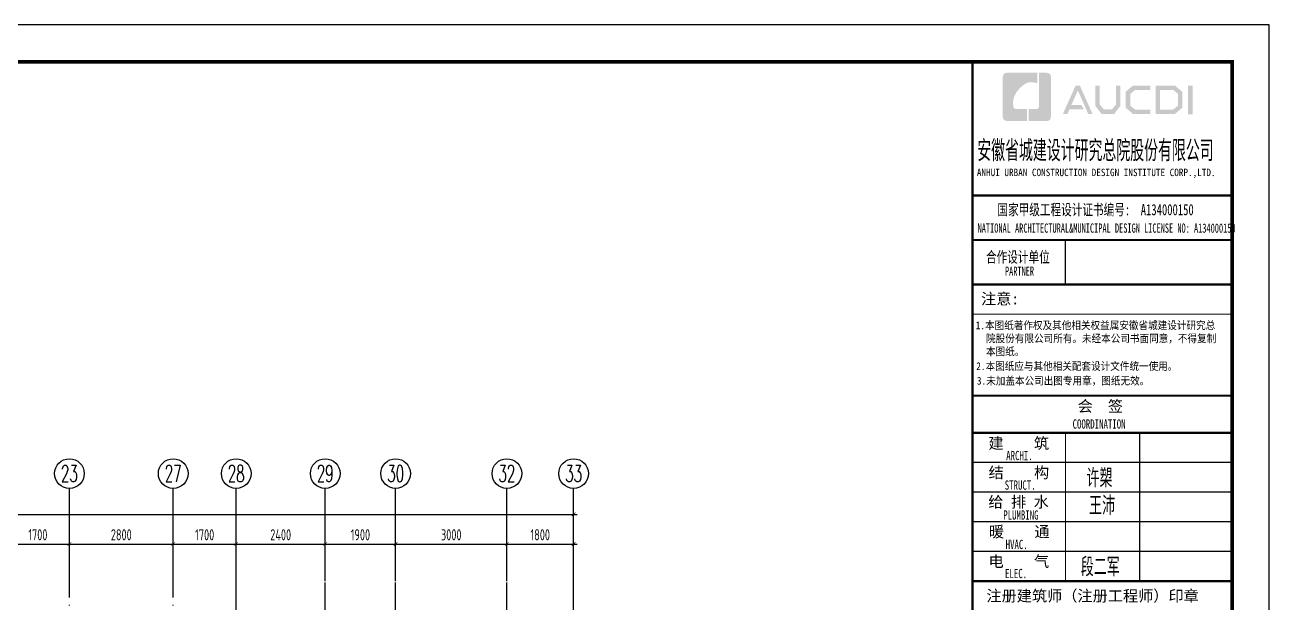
# Model space of a CAD drawing. Extents: x 826826 to 1642106, y -156213 to 399140.
# Drawn here: x 1435550 to 1469108, y 270708 to 286301 of the extents above; entities that cross this region are included whole.
import ezdxf
from ezdxf.enums import TextEntityAlignment as Align

# ---------------------------------------------------------------- set-up
doc = ezdxf.new("R2010")
doc.units = 0
doc.header["$LTSCALE"] = 1000
doc.linetypes.add('DOTE', pattern=[2.42, 2, -0.2, 0.02, -0.2])
doc.layers.get('0').update_dxf_attribs({"linetype": 'CONTINUOUS'})
doc.layers.get('DEFPOINTS').update_dxf_attribs({"linetype": 'CONTINUOUS'})
for name, color, linetype in [('-TK', 7, 'CONTINUOUS'), ('A-AXIS', 1, 'CONTINUOUS'), ('A-DOTE', 10, 'DOTE'), ('AXIS_TEXT', 4, 'CONTINUOUS'), ('PUB_TITLE', 4, 'CONTINUOUS'), ('S-Y一般标注', 3, 'CONTINUOUS'), ('图签文字', 4, 'CONTINUOUS')]:
    doc.layers.add(name, color=color, linetype=linetype)
doc.layers.add('图框', color=9, linetype='CONTINUOUS', lineweight=18)
doc.styles.add('_TCH_AXIS', font='COMPLEX', dxfattribs={"bigfont": 'GBCBIG'})
doc.styles.add('COMPLEX', font='COMPLEX')
doc.styles.add('HT', font='simhei.ttf')
doc.styles.add('TSSD_DIMENSION', font='Tssdeng.shx', dxfattribs={"width": 0.7, "bigfont": 'tssdchn.shx'})
doc.styles.add('建筑图签-1', font='simhei.ttf', dxfattribs={"width": 0.7})
doc.styles.add('建筑图签-2', font='TXT.shx', dxfattribs={"width": 0.5, "bigfont": 'HZTXT.shx'})
doc.dimstyles.new('TSSD_100_100$0', dxfattribs={"dimtxt": 300, "dimasz": 80, "dimexe": 100, "dimexo": 250, "dimgap": 100, "dimtad": 1, "dimdec": 0, "dimzin": 0, "dimdsep": 46, "dimtxsty": 'TSSD_DIMENSION', "dimblk": 'ARCHTICK', "dimcen": 0, "dimdle": 100, "dimclrd": 3, "dimclre": 3, "dimclrt": 7, "dimadec": 0, "dimazin": 0, "dimtfac": 1, "dimtdec": 0, "dimtix": 1, "dimtmove": 2, "dimatfit": 3, "dimldrblk": 'ARCHTICK', "dimfxl": 0, "dimtolj": 1, "dimtzin": 0, "dimarcsym": 0})

# ---------------------------------------------------------------- blocks, each defined once
blk = doc.blocks.new('_ArchTick')
at = {"color": 0, "linetype": 'ByBlock', "const_width": 0.15}
blk.add_lwpolyline([(-0.5, -0.5), (0.5, 0.5)], dxfattribs=at)
blk = doc.blocks.new('*D67')
at = {"layer": 'DEFPOINTS', "color": 0}
for p in [(789521, 350782), (787721, 349782), (789521, 349782)]:
    blk.add_point(p, dxfattribs=at)
at = {"layer": 'S-Y一般标注', "color": 0, "lineweight": -2}
for p, q in [((787621, 350782), (789621, 350782)), ((787721, 350032), (787721, 350882)), ((789521, 350032), (789521, 350882))]:
    blk.add_line(p, q, dxfattribs=at)
at = {"layer": 'S-Y一般标注', "color": 0, "lineweight": -2, "xscale": 100, "yscale": 100, "zscale": 100, "rotation": 180}
blk.add_blockref('_ArchTick', (787721, 350782), dxfattribs=at)
at = {"layer": 'S-Y一般标注', "color": 0, "lineweight": -2, "xscale": 100, "yscale": 100, "zscale": 100}
blk.add_blockref('_ArchTick', (789521, 350782), dxfattribs=at)
at = {"layer": 'S-Y一般标注', "color": 7, "insert": (788621, 351032), "char_height": 300, "attachment_point": 5, "style": 'TSSD_DIMENSION'}
blk.add_mtext('\\A1;1800', dxfattribs=at)
blk = doc.blocks.new('*D68')
at = {"layer": 'DEFPOINTS', "color": 0}
for p in [(787721, 350782), (784721, 349782), (787721, 349782)]:
    blk.add_point(p, dxfattribs=at)
at = {"layer": 'S-Y一般标注', "color": 0, "lineweight": -2}
for p, q in [((784621, 350782), (787821, 350782)), ((784721, 350032), (784721, 350882)), ((787721, 350032), (787721, 350882))]:
    blk.add_line(p, q, dxfattribs=at)
at = {"layer": 'S-Y一般标注', "color": 0, "lineweight": -2, "xscale": 100, "yscale": 100, "zscale": 100, "rotation": 180}
blk.add_blockref('_ArchTick', (784721, 350782), dxfattribs=at)
at = {"layer": 'S-Y一般标注', "color": 0, "lineweight": -2, "xscale": 100, "yscale": 100, "zscale": 100}
blk.add_blockref('_ArchTick', (787721, 350782), dxfattribs=at)
at = {"layer": 'S-Y一般标注', "color": 7, "insert": (786221, 351032), "char_height": 300, "attachment_point": 5, "style": 'TSSD_DIMENSION'}
blk.add_mtext('\\A1;3000', dxfattribs=at)
blk = doc.blocks.new('*D69')
at = {"layer": 'DEFPOINTS', "color": 0}
for p in [(784721, 350782), (782821, 349782), (784721, 349782)]:
    blk.add_point(p, dxfattribs=at)
at = {"layer": 'S-Y一般标注', "color": 0, "lineweight": -2}
for p, q in [((782721, 350782), (784821, 350782)), ((782821, 350032), (782821, 350882)), ((784721, 350032), (784721, 350882))]:
    blk.add_line(p, q, dxfattribs=at)
at = {"layer": 'S-Y一般标注', "color": 0, "lineweight": -2, "xscale": 100, "yscale": 100, "zscale": 100, "rotation": 180}
blk.add_blockref('_ArchTick', (782821, 350782), dxfattribs=at)
at = {"layer": 'S-Y一般标注', "color": 0, "lineweight": -2, "xscale": 100, "yscale": 100, "zscale": 100}
blk.add_blockref('_ArchTick', (784721, 350782), dxfattribs=at)
at = {"layer": 'S-Y一般标注', "color": 7, "insert": (783771, 351032), "char_height": 300, "attachment_point": 5, "style": 'TSSD_DIMENSION'}
blk.add_mtext('\\A1;1900', dxfattribs=at)
blk = doc.blocks.new('*D70')
at = {"layer": 'DEFPOINTS', "color": 0}
for p in [(782821, 350782), (780421, 349782), (782821, 349782)]:
    blk.add_point(p, dxfattribs=at)
at = {"layer": 'S-Y一般标注', "color": 0, "lineweight": -2}
for p, q in [((780321, 350782), (782921, 350782)), ((780421, 350032), (780421, 350882)), ((782821, 350032), (782821, 350882))]:
    blk.add_line(p, q, dxfattribs=at)
at = {"layer": 'S-Y一般标注', "color": 0, "lineweight": -2, "xscale": 100, "yscale": 100, "zscale": 100, "rotation": 180}
blk.add_blockref('_ArchTick', (780421, 350782), dxfattribs=at)
at = {"layer": 'S-Y一般标注', "color": 0, "lineweight": -2, "xscale": 100, "yscale": 100, "zscale": 100}
blk.add_blockref('_ArchTick', (782821, 350782), dxfattribs=at)
at = {"layer": 'S-Y一般标注', "color": 7, "insert": (781621, 351032), "char_height": 300, "attachment_point": 5, "style": 'TSSD_DIMENSION'}
blk.add_mtext('\\A1;2400', dxfattribs=at)
blk = doc.blocks.new('*D71')
at = {"layer": 'DEFPOINTS', "color": 0}
for p in [(780421, 350782), (778721, 349782), (780421, 349782)]:
    blk.add_point(p, dxfattribs=at)
at = {"layer": 'S-Y一般标注', "color": 0, "lineweight": -2}
for p, q in [((778621, 350782), (780521, 350782)), ((778721, 350032), (778721, 350882)), ((780421, 350032), (780421, 350882))]:
    blk.add_line(p, q, dxfattribs=at)
at = {"layer": 'S-Y一般标注', "color": 0, "lineweight": -2, "xscale": 100, "yscale": 100, "zscale": 100, "rotation": 180}
blk.add_blockref('_ArchTick', (778721, 350782), dxfattribs=at)
at = {"layer": 'S-Y一般标注', "color": 0, "lineweight": -2, "xscale": 100, "yscale": 100, "zscale": 100}
blk.add_blockref('_ArchTick', (780421, 350782), dxfattribs=at)
at = {"layer": 'S-Y一般标注', "color": 7, "insert": (779571, 351032), "char_height": 300, "attachment_point": 5, "style": 'TSSD_DIMENSION'}
blk.add_mtext('\\A1;1700', dxfattribs=at)
blk = doc.blocks.new('*D72')
at = {"layer": 'DEFPOINTS', "color": 0}
for p in [(778721, 350782), (775921, 349782), (778721, 349782)]:
    blk.add_point(p, dxfattribs=at)
at = {"layer": 'S-Y一般标注', "color": 0, "lineweight": -2}
for p, q in [((775821, 350782), (778821, 350782)), ((775921, 350032), (775921, 350882)), ((778721, 350032), (778721, 350882))]:
    blk.add_line(p, q, dxfattribs=at)
at = {"layer": 'S-Y一般标注', "color": 0, "lineweight": -2, "xscale": 100, "yscale": 100, "zscale": 100, "rotation": 180}
blk.add_blockref('_ArchTick', (775921, 350782), dxfattribs=at)
at = {"layer": 'S-Y一般标注', "color": 0, "lineweight": -2, "xscale": 100, "yscale": 100, "zscale": 100}
blk.add_blockref('_ArchTick', (778721, 350782), dxfattribs=at)
at = {"layer": 'S-Y一般标注', "color": 7, "insert": (777321, 351032), "char_height": 300, "attachment_point": 5, "style": 'TSSD_DIMENSION'}
blk.add_mtext('\\A1;2800', dxfattribs=at)
blk = doc.blocks.new('*D73')
at = {"layer": 'DEFPOINTS', "color": 0}
for p in [(775921, 350782), (774221, 349782), (775921, 349782)]:
    blk.add_point(p, dxfattribs=at)
at = {"layer": 'S-Y一般标注', "color": 0, "lineweight": -2}
for p, q in [((774121, 350782), (776021, 350782)), ((774221, 350032), (774221, 350882)), ((775921, 350032), (775921, 350882))]:
    blk.add_line(p, q, dxfattribs=at)
at = {"layer": 'S-Y一般标注', "color": 0, "lineweight": -2, "xscale": 100, "yscale": 100, "zscale": 100, "rotation": 180}
blk.add_blockref('_ArchTick', (774221, 350782), dxfattribs=at)
at = {"layer": 'S-Y一般标注', "color": 0, "lineweight": -2, "xscale": 100, "yscale": 100, "zscale": 100}
blk.add_blockref('_ArchTick', (775921, 350782), dxfattribs=at)
at = {"layer": 'S-Y一般标注', "color": 7, "insert": (775071, 351032), "char_height": 300, "attachment_point": 5, "style": 'TSSD_DIMENSION'}
blk.add_mtext('\\A1;1700', dxfattribs=at)
blk = doc.blocks.new('*D59')
at = {"layer": 'DEFPOINTS', "color": 0}
for p in [(789521, 351582), (740721, 349782), (789521, 349782)]:
    blk.add_point(p, dxfattribs=at)
at = {"layer": 'S-Y一般标注', "color": 0, "lineweight": -2}
for p, q in [((740621, 351582), (789621, 351582)), ((740721, 350032), (740721, 351682)), ((789521, 350032), (789521, 351682))]:
    blk.add_line(p, q, dxfattribs=at)
at = {"layer": 'S-Y一般标注', "color": 0, "lineweight": -2, "xscale": 100, "yscale": 100, "zscale": 100, "rotation": 180}
blk.add_blockref('_ArchTick', (740721, 351582), dxfattribs=at)
at = {"layer": 'S-Y一般标注', "color": 0, "lineweight": -2, "xscale": 100, "yscale": 100, "zscale": 100}
blk.add_blockref('_ArchTick', (789521, 351582), dxfattribs=at)
at = {"layer": 'S-Y一般标注', "color": 7, "insert": (765121, 351832), "char_height": 300, "attachment_point": 5, "style": 'TSSD_DIMENSION'}
blk.add_mtext('\\A1;48800', dxfattribs=at)
blk = doc.blocks.new('_AXISO')
blk.add_circle((0, 0), 0.5)
at = {"layer": 'AXIS_TEXT', "style": 'COMPLEX', "width": 1.041667}
blk.add_attdef('A', text='', height=0.56, dxfattribs=at).set_placement((-0.25, -0.28), (0.25, -0.28), align=Align.FIT)
blk = doc.blocks.new('院标1')
h = blk.add_hatch(color=150)
h.dxf.hatch_style = 1
edge = h.paths.add_edge_path()
edge.add_spline(control_points=[(116373, 648379), (116379, 648379), (116382, 648379), (116391, 648379), (116391, 648379), (116391, 648379), (116616, 648379), (116616, 648379), (116616, 648379), (116616, 648379), (116616, 648054), (116616, 648054), (116616, 648054), (116616, 648054), (116108, 648054), (116108, 648054), (116108, 648054), (116028, 648054), (115963, 648111), (115963, 648199), (115963, 648199), (115963, 648199), (115963, 649215), (115963, 649215), (115963, 649215), (115963, 649295), (116018, 649360), (116108, 649360), (116108, 649360), (116108, 649360), (116897, 649360), (116897, 649360), (116897, 649360), (116897, 649360), (116897, 649080), (116897, 649080), (116897, 649080), (116897, 649080), (116566, 649140), (116356, 648859), (116356, 648859), (116245, 648719), (116240, 648545), (116247, 648466), (116247, 648466), (116254, 648386), (116247, 648466), (116247, 648466), (116247, 648466), (116247, 648466), (116258, 648374), (116373, 648379)], knot_values=[0, 0, 0, 0, 0.071429, 0.071429, 0.071429, 0.107143, 0.142857, 0.142857, 0.142857, 0.178571, 0.214286, 0.214286, 0.214286, 0.25, 0.285714, 0.285714, 0.285714, 0.321429, 0.357143, 0.357143, 0.357143, 0.392857, 0.428571, 0.428571, 0.428571, 0.464286, 0.5, 0.5, 0.5, 0.535714, 0.571429, 0.571429, 0.571429, 0.607143, 0.642857, 0.642857, 0.642857, 0.678571, 0.714286, 0.714286, 0.714286, 0.75, 0.785714, 0.785714, 0.785714, 0.821429, 0.857143, 0.857143, 0.857143, 0.928571, 1, 1, 1, 1], degree=3, periodic=0)
h = blk.add_hatch(color=150)
h.dxf.hatch_style = 1
edge = h.paths.add_edge_path()
edge.add_spline(control_points=[(117268, 649215), (117268, 649215), (117268, 648199), (117268, 648199), (117268, 648199), (117268, 648114), (117212, 648054), (117123, 648054), (117123, 648054), (117123, 648054), (116663, 648054), (116663, 648054), (116663, 648054), (116663, 648054), (116663, 648379), (116663, 648379), (116663, 648379), (116663, 648379), (116865, 648379), (116865, 648379), (116865, 648379), (116907, 648379), (116941, 648413), (116941, 648455), (116941, 648455), (116941, 648455), (116941, 649360), (116941, 649360), (116941, 649360), (116941, 649360), (117123, 649360), (117123, 649360), (117123, 649360), (117204, 649360), (117268, 649306), (117268, 649215)], knot_values=[0, 0, 0, 0, 0.1, 0.1, 0.1, 0.15, 0.2, 0.2, 0.2, 0.25, 0.3, 0.3, 0.3, 0.35, 0.4, 0.4, 0.4, 0.45, 0.5, 0.5, 0.5, 0.55, 0.6, 0.6, 0.6, 0.65, 0.7, 0.7, 0.7, 0.75, 0.8, 0.8, 0.8, 0.9, 1, 1, 1, 1], degree=3, periodic=0)
blk = doc.blocks.new('A1')
at = {"layer": 'PUB_TITLE'}
h = blk.add_hatch(color=147, dxfattribs=at)
h.paths.add_polyline_path([(81908, 57758), (82034, 57758), (82034, 56988), (81908, 56988)])
h.paths.add_polyline_path([(81156, 57642), (81156, 57116), (81516, 57116), (81640, 57223), (81640, 57541), (81520, 57642)], flags=16)
h.paths.add_polyline_path([(81038, 57760), (81038, 56998), (81560, 56998), (81759, 57168), (81759, 57596), (81563, 57760)])
h.paths.add_polyline_path([(80895, 57764), (80895, 57648), (80488, 57648), (80355, 57537), (80355, 57218), (80488, 57115), (80897, 57115), (80897, 56993), (80433, 56993), (80231, 57168), (80231, 57596), (80429, 57764)])
h.paths.add_polyline_path([(79412, 57762), (79532, 57762), (79532, 57251), (79646, 57120), (79857, 57120), (79971, 57251), (79971, 57762), (80085, 57762), (80085, 57214), (79921, 56997), (79583, 56997), (79412, 57216)])
h.paths.add_polyline_path([(78880, 57760), (78997, 57760), (79339, 56996), (79223, 56996), (78942, 57630), (78767, 57242), (79038, 57242), (79099, 57127), (78718, 57127), (78659, 56994), (78536, 56994)])
blk.add_lwpolyline([(0, 59400), (0, 0), (84100, 0), (84100, 59400)], close=True)
at = {"const_width": 100}
blk.add_lwpolyline([(2500, 58400), (2500, 1000), (83100, 1000), (83100, 58400)], close=True, dxfattribs=at)
at = {"layer": '图框'}
for p, q in [((76100, 54800), (83100, 54800)), ((76100, 54800), (83100, 54800)), ((76100, 53600), (83100, 53600))]:
    blk.add_line(p, q, dxfattribs=at)
for points, const_width in [([(76100, 1000), (76100, 58400)], 70), ([(76100, 54800), (83100, 54800)], 60), ([(76100, 53600), (83100, 53600)], 60), ([(76100, 53600), (83100, 53600)], 60), ([(78600, 53600), (78600, 52400)], 35), ([(76100, 52400), (83100, 52400)], 60), ([(76100, 52400), (83100, 52400)], 60), ([(76100, 51599), (83100, 51599)], 35), ([(76108, 49400), (83108, 49400)], 60), ([(76108, 48400), (83108, 48400)], 70), ([(76108, 48400), (83108, 48400)], 70), ([(78608, 48400), (78608, 44400)], 35), ([(80608, 48400), (80608, 44400)], 35), ([(76108, 47600), (83108, 47600)], 35), ([(76108, 46800), (83108, 46800)], 35), ([(76108, 46000), (83108, 46000)], 35), ([(76108, 45200), (83108, 45200)], 35), ([(76108, 44400), (83108, 44400)], 70)]:
    blk.add_lwpolyline(points, dxfattribs=dict(at, const_width=const_width))
blk.add_blockref('院标1', (-39049, -591249))
at = {"layer": 'PUB_TITLE', "style": 'HT', "width": 0.88}
for s, p in [('1.本图纸著作权及其他相关权益属安徽省城建设计研究总', (76186, 51193)), ('院股份有限公司所有。未经本公司书面同意，不得复制', (76465, 50839)), ('本图纸。', (76465, 50489)), (' 2.本图纸应与其他相关配套设计文件统一使用。 ', (76075, 50092)), ('3.未加盖本公司出图专用章，图纸无效。', (76218, 49698))]:
    blk.add_text(s, height=210, dxfattribs=at).set_placement(p)
at = {"layer": '图签文字', "color": 7, "style": '建筑图签-1'}
for s, height, width, p in [('安徽省城建设计研究总院股份有限公司', 500, 0.55, (76228, 55777)), ('国家甲级工程设计证书编号:  A134000150', 300, 0.7, (76772, 54267)), ('合作设计单位', 300, 0.7, (76465, 52990))]:
    blk.add_text(s, height=height, dxfattribs=dict(at, width=width)).set_placement(p)
at = {"layer": '图签文字', "linetype": 'Continuous', "style": '建筑图签-1', "width": 0.91}
blk.add_text('ANHUI URBAN CONSTRUCTION DESIGN INSTITUTE CORP.,LTD.', height=200, dxfattribs=at).set_placement((76218, 55322))
at = {"layer": '图签文字', "style": '建筑图签-1'}
for s, width, p in [('NATIONAL ARCHITECTURAL&MUNICIPAL DESIGN LICENSE NO: A134000150', 0.6, (76237, 53795)), ('PARTNER', 0.6, (76975, 52634)), ('COORDINATION', 0.7, (78800, 48513)), ('ARCHI.', 0.7, (77009, 47662)), ('STRUCT.', 0.7, (76970, 46865)), ('PLUMBING', 0.7, (76929, 46058)), ('HVAC.', 0.7, (76994, 45265)), ('ELEC.', 0.7, (76978, 44480))]:
    blk.add_text(s, height=250, dxfattribs=dict(at, width=width)).set_placement(p)
at = {"layer": '图签文字', "color": 7, "style": '建筑图签-1'}
for s, p in [('注意:', (76331, 51863)), ('会  签', (78935, 48968)), ('建    筑', (76530, 47967)), ('结    构', (76534, 47179)), ('给 排 水', (76525, 46385)), ('暖    通', (76543, 45582)), ('电    气', (76533, 44782)), ('注册建筑师（注册工程师）印章', (76475, 43854))]:
    blk.add_text(s, height=300, dxfattribs=at).set_placement(p)
at = {"layer": '图签文字', "color": 1, "style": '建筑图签-2', "width": 0.7}
for s, p in [('许槊', (79175, 46928)), ('王沛', (79246, 46187)), ('段二军', (79021, 44532))]:
    blk.add_text(s, height=500, dxfattribs=at).set_placement(p)
blk = doc.blocks.new('20210801.08473688')
at = {"layer": 'A-AXIS'}
for p, q in [((39500, 19800), (39500, 22300)), ((42300, 19800), (42300, 22300)), ((44000, 19800), (44000, 22300)), ((46400, 19800), (46400, 22300)), ((48300, 19800), (48300, 22300)), ((51300, 19800), (51300, 22300)), ((53100, 19800), (53100, 22300))]:
    blk.add_line(p, q, dxfattribs=at)
at = {"layer": 'A-DOTE'}
for p, q in [((39500, 12100), (39500, 19800)), ((42300, 12100), (42300, 19800)), ((44000, 3300), (44000, 19800)), ((46400, 10500), (46400, 19800)), ((48300, 10500), (48300, 19800)), ((51300, 10500), (51300, 19800)), ((53100, 3300), (53100, 19800))]:
    blk.add_line(p, q, dxfattribs=at)
at = {"layer": 'A-AXIS'}
ref = blk.add_blockref('_AXISO', (39500, 22700), dxfattribs=dict(at, xscale=800, yscale=800, zscale=800))
ref.add_attrib('A', '23', dxfattribs={"layer": 'AXIS_TEXT', "height": 452.55, "style": '_TCH_AXIS', "width": 0.617647}).set_placement((39273.7, 22473.7), (39726.3, 22473.7), align=Align.FIT)
ref = blk.add_blockref('_AXISO', (42300, 22700), dxfattribs=dict(at, xscale=800, yscale=800, zscale=800))
ref.add_attrib('A', '27', dxfattribs={"layer": 'AXIS_TEXT', "height": 452.55, "style": '_TCH_AXIS', "width": 0.617647}).set_placement((42073.7, 22473.7), (42526.3, 22473.7), align=Align.FIT)
ref = blk.add_blockref('_AXISO', (44000, 22700), dxfattribs=dict(at, xscale=800, yscale=800, zscale=800))
ref.add_attrib('A', '28', dxfattribs={"layer": 'AXIS_TEXT', "height": 452.55, "style": '_TCH_AXIS', "width": 0.617647}).set_placement((43773.7, 22473.7), (44226.3, 22473.7), align=Align.FIT)
ref = blk.add_blockref('_AXISO', (46400, 22700), dxfattribs=dict(at, xscale=800, yscale=800, zscale=800))
ref.add_attrib('A', '29', dxfattribs={"layer": 'AXIS_TEXT', "height": 452.55, "style": '_TCH_AXIS', "width": 0.617647}).set_placement((46173.7, 22473.7), (46626.3, 22473.7), align=Align.FIT)
ref = blk.add_blockref('_AXISO', (48300, 22700), dxfattribs=dict(at, xscale=800, yscale=800, zscale=800))
ref.add_attrib('A', '30', dxfattribs={"layer": 'AXIS_TEXT', "height": 452.55, "style": '_TCH_AXIS', "width": 0.636364}).set_placement((48073.7, 22473.7), (48526.3, 22473.7), align=Align.FIT)
ref = blk.add_blockref('_AXISO', (51300, 22700), dxfattribs=dict(at, xscale=800, yscale=800, zscale=800))
ref.add_attrib('A', '32', dxfattribs={"layer": 'AXIS_TEXT', "height": 452.55, "style": '_TCH_AXIS', "width": 0.636364}).set_placement((51073.7, 22473.7), (51526.3, 22473.7), align=Align.FIT)
ref = blk.add_blockref('_AXISO', (53100, 22700), dxfattribs=dict(at, xscale=800, yscale=800, zscale=800))
ref.add_attrib('A', '33', dxfattribs={"layer": 'AXIS_TEXT', "height": 452.55, "style": '_TCH_AXIS', "width": 0.636364}).set_placement((52873.7, 22473.7), (53326.3, 22473.7), align=Align.FIT)
at = {"layer": 'S-Y一般标注'}
for p1, p2, distance, picture, middle in [((4300, 19800), (53100, 19800), 1800, '*D59', (28700, 21850)), ((37800, 19800), (39500, 19800), 1000, '*D73', (38650, 21050)), ((39500, 19800), (42300, 19800), 1000, '*D72', (40900, 21050)), ((42300, 19800), (44000, 19800), 1000, '*D71', (43150, 21050)), ((44000, 19800), (46400, 19800), 1000, '*D70', (45200, 21050)), ((46400, 19800), (48300, 19800), 1000, '*D69', (47350, 21050)), ((48300, 19800), (51300, 19800), 1000, '*D68', (49800, 21050)), ((51300, 19800), (53100, 19800), 1000, '*D67', (52200, 21050))]:
    dim = blk.add_aligned_dim(p1=p1, p2=p2, distance=distance, dimstyle='TSSD_100_100$0', override={"dimasz": 100, "dimclrd": 0, "dimclre": 0}, dxfattribs=at)
    dim.commit()
    dim.dimension.update_dxf_attribs({"geometry": picture, "text_midpoint": middle, "insert": (-736421.3, -329982)})

msp = doc.modelspace()

# ---------------------------------------------------------------- block references
at = {"layer": '-TK'}
msp.add_blockref('A1', (1385008.06, 226901.15), dxfattribs=at)
at = {"layer": 'S-Y一般标注'}
msp.add_blockref('20210801.08473688', (1397250.35, 251501.3), dxfattribs=at)

doc.saveas('drawing.dxf')
